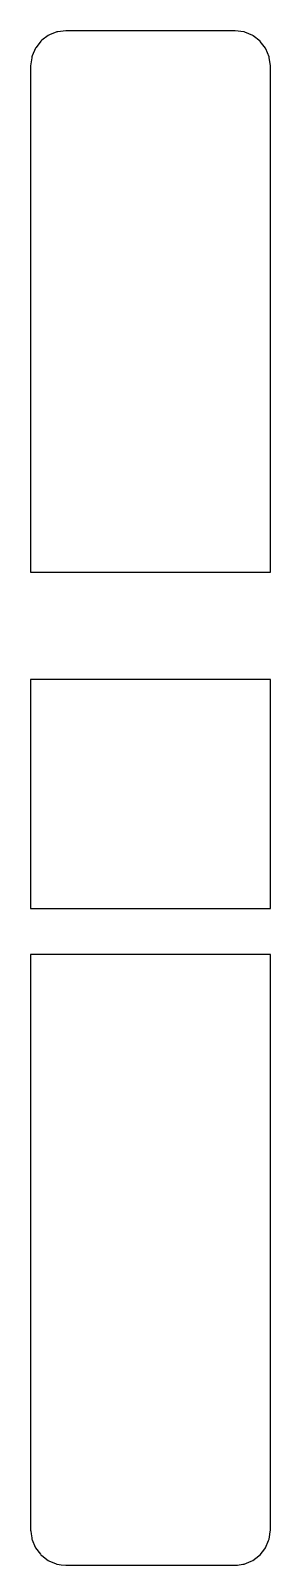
# Model space of a CAD drawing. Header units: metres. Extents: x 2.4 to 16, y -16 to 71.
import ezdxf

# ---------------------------------------------------------------- set-up
doc = ezdxf.new("R2010")
doc.units = ezdxf.units.M

msp = doc.modelspace()

# ---------------------------------------------------------------- linework, layer by layer
for p, q in [((3.4, 70.732), (3.037, 70.454)), ((3.46, 70.757), (3.4, 70.732)), ((3.882, 70.932), (3.46, 70.757)), ((3.946, 70.94), (3.882, 70.932)), ((4.4, 71), (3.946, 70.94)), ((8.168, 71), (4.4, 71)), ((13.562, 71), (8.168, 71)), ((14, 71), (13.562, 71)), ((14.489, 70.936), (14, 71)), ((14.518, 70.932), (14.489, 70.936)), ((14.544, 70.921), (14.518, 70.932)), ((15, 70.732), (14.544, 70.921)), ((15.023, 70.715), (15, 70.732)), ((15.414, 70.414), (15.023, 70.715)), ((2.668, 70), (2.493, 69.577)), ((2.707, 70.051), (2.668, 70)), ((2.986, 70.414), (2.707, 70.051)), ((3.037, 70.454), (2.986, 70.414)), ((15.432, 70.391), (15.414, 70.414)), ((15.732, 70), (15.432, 70.391)), ((15.743, 69.974), (15.732, 70)), ((15.932, 69.518), (15.743, 69.974)), ((2.46, 69.454), (2.4, 69)), ((2.4, 69), (2.4, 63.466)), ((2.468, 69.518), (2.46, 69.454)), ((2.493, 69.577), (2.468, 69.518)), ((15.936, 69.489), (15.932, 69.518)), ((16, 69), (15.936, 69.489)), ((16, 63.431), (16, 69)), ((2.4, 63.466), (2.4, 62.995)), ((2.4, 62.995), (2.4, 62.466)), ((16, 62.502), (16, 63.431)), ((2.4, 62.466), (2.4, 61.925)), ((2.4, 61.925), (2.4, 55.208)), ((16, 61.509), (16, 62.502)), ((16, 62.502), (16, 62.502)), ((16, 60.542), (16, 61.509)), ((16, 56.737), (16, 60.542)), ((16, 56.039), (16, 56.737)), ((16, 55.216), (16, 56.039)), ((2.4, 55.208), (2.4, 54.895)), ((2.4, 54.895), (2.4, 54.509)), ((16, 52.336), (16, 55.216)), ((2.4, 54.509), (2.4, 54.099)), ((2.4, 54.099), (2.4, 53.714)), ((2.4, 53.714), (2.4, 53.389)), ((2.4, 53.389), (2.4, 50.291)), ((16, 51.423), (16, 52.336)), ((16, 50.548), (16, 51.423)), ((16, 46.004), (16, 50.548)), ((2.4, 50.291), (2.4, 47.565)), ((2.4, 47.565), (2.4, 46.004)), ((2.4, 46.004), (2.4, 42.881)), ((16, 42.881), (16, 46.004)), ((2.4, 42.881), (2.4, 41.706)), ((16, 40.296), (16, 42.881)), ((2.4, 41.706), (2.4, 40.296)), ((2.4, 40.296), (6.46, 40.296)), ((6.46, 40.296), (16, 40.296)), ((11.94, 34.221), (2.4, 34.221)), ((2.4, 34.221), (2.4, 33.072)), ((16, 34.221), (11.94, 34.221)), ((16, 31.635), (16, 34.221)), ((2.4, 33.072), (2.4, 31.635)), ((2.4, 31.635), (2.4, 29.03)), ((16, 27.293), (16, 31.635)), ((2.4, 29.03), (2.4, 27.293)), ((2.4, 27.293), (2.4, 24.543)), ((16, 21.243), (16, 27.293)), ((2.4, 24.543), (2.4, 21.243)), ((2.4, 21.243), (11.9, 21.243)), ((11.9, 21.243), (16, 21.243)), ((16, 21.243), (16, 21.243)), ((6.5, 18.633), (2.4, 18.633)), ((2.4, 18.633), (2.4, 15.944)), ((16, 18.633), (6.5, 18.633)), ((16, 12.583), (16, 18.633)), ((2.4, 15.944), (2.4, 12.583)), ((2.4, 12.583), (2.4, 12.056)), ((16, 12.056), (16, 12.583)), ((2.4, 12.056), (2.4, 8.767)), ((16, 11.218), (16, 12.056)), ((16, 11.215), (16, 11.218)), ((16, 11.214), (16, 11.215)), ((16, 10.837), (16, 11.214)), ((16, 3.833), (16, 10.837)), ((2.4, 8.767), (2.4, 7.337)), ((2.4, 7.337), (2.4, 5.966)), ((2.4, 5.966), (2.4, 4.847)), ((2.4, 4.847), (2.4, 4.479)), ((2.4, 4.479), (2.4, 4.116)), ((2.4, 4.116), (2.4, -0.244)), ((16, 2.764), (16, 3.833)), ((16, 1.653), (16, 2.764)), ((16, 0.696), (16, 1.653)), ((16, -2.748), (16, 0.696)), ((2.4, -0.244), (2.4, -0.777)), ((2.4, -0.777), (2.4, -1.269)), ((2.4, -1.269), (2.4, -1.675)), ((2.4, -1.675), (2.4, -4.773)), ((16, -3.752), (16, -2.748)), ((16, -4.849), (16, -3.752)), ((2.4, -4.773), (2.4, -5.324)), ((16, -5.95), (16, -4.849)), ((2.4, -5.324), (2.4, -5.409)), ((2.4, -5.409), (2.4, -13.969)), ((16, -5.972), (16, -5.95)), ((16, -5.993), (16, -5.972)), ((16, -7.032), (16, -5.993)), ((16, -7.058), (16, -7.032)), ((16, -7.032), (16, -7.032)), ((16, -7.973), (16, -7.058)), ((16, -8.725), (16, -7.973)), ((16, -14), (16, -8.725)), ((2.4, -13.969), (2.4, -14)), ((2.4, -14), (2.404, -14.068)), ((2.404, -14.068), (2.43, -14.224)), ((2.43, -14.224), (2.459, -14.448)), ((2.459, -14.448), (2.464, -14.501)), ((2.464, -14.501), (2.468, -14.518)), ((2.468, -14.518), (2.479, -14.551)), ((2.479, -14.551), (2.653, -14.969)), ((15.732, -15), (15.898, -14.599)), ((15.898, -14.599), (15.932, -14.518)), ((15.932, -14.518), (15.957, -14.388)), ((15.957, -14.388), (15.993, -14.11)), ((15.993, -14.11), (16, -14)), ((2.653, -14.969), (2.668, -15)), ((2.668, -15), (2.677, -15.015)), ((2.677, -15.015), (2.953, -15.374)), ((2.953, -15.374), (2.986, -15.414)), ((2.986, -15.414), (3.027, -15.448)), ((3.027, -15.448), (3.386, -15.723)), ((14.999, -15.733), (15.344, -15.468)), ((15.344, -15.468), (15.414, -15.414)), ((15.414, -15.414), (15.679, -15.07)), ((15.679, -15.07), (15.732, -15)), ((3.386, -15.723), (3.401, -15.732)), ((3.401, -15.732), (3.432, -15.748)), ((3.432, -15.748), (3.849, -15.921)), ((3.849, -15.921), (3.882, -15.932)), ((3.882, -15.932), (3.9, -15.936)), ((3.9, -15.936), (4.132, -15.974)), ((4.132, -15.974), (4.4, -16)), ((4.4, -16), (8.391, -16)), ((8.391, -16), (14, -16)), ((14, -16), (14.14, -15.988)), ((14.14, -15.988), (14.43, -15.943)), ((14.43, -15.943), (14.518, -15.932)), ((14.518, -15.932), (14.918, -15.766)), ((14.918, -15.766), (14.999, -15.733))]:
    msp.add_line(p, q)

doc.saveas('drawing.dxf')
